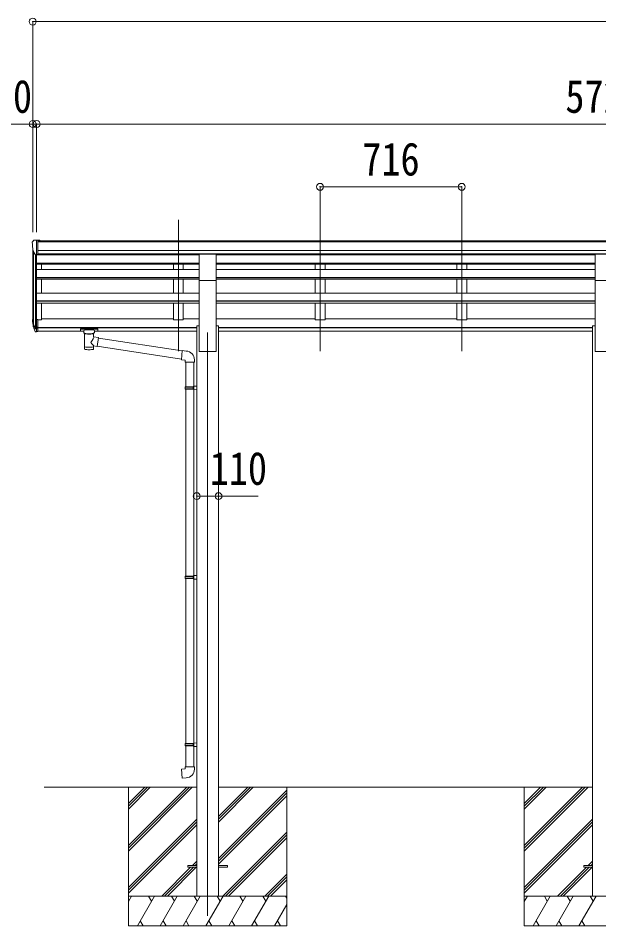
# Model space of a CAD drawing. Units: millimetres at full size, sheet at 1:35. Extents: x -9783 to 9892, y -6828 to 6752.
# Drawn here: x -3158 to -224, y -4399 to 185 of the extents above; entities that cross this region are included whole.
import ezdxf
from ezdxf.enums import TextEntityAlignment as Align

# ---------------------------------------------------------------- set-up
doc = ezdxf.new("R2010")
doc.units = ezdxf.units.MM
doc.header["$LTSCALE"] = 35
doc.header["$PDMODE"] = 32
doc.header["$PDSIZE"] = 35
for name, color, linetype, lineweight in [('0-0_0', 7, 'Continuous', 9), ('0-1_本体', 4, 'Continuous', 9), ('0-2_部品', 7, 'Continuous', 9), ('0-8_PARTS2', 2, 'Continuous', 9), ('0-A_寸法', 6, 'Continuous', 9)]:
    doc.layers.add(name, color=color, linetype=linetype, lineweight=lineweight)
doc.styles.add('ＭＳ ゴシック', font='')
doc.styles.get('ＭＳ ゴシック').set_extended_font_data('MS Gothic')

msp = doc.modelspace()

# ---------------------------------------------------------------- linework, layer by layer
at = {"layer": '0-0_0'}
for p, q in [((-3026.7, -3698.56), (-2255.7, -3698.56)), ((-2600.7, -3698.56), (-2600.7, -4398.56)), ((-2600.7, -3992.73), (-2306.52, -3698.56)), ((-2600.7, -4006.88), (-2292.38, -3698.56)), ((-2600.7, -4021.02), (-2278.24, -3698.56)), ((-2600.7, -3808.89), (-2490.37, -3698.56)), ((-2600.7, -3794.75), (-2504.52, -3698.56)), ((-2600.7, -3780.6), (-2518.66, -3698.56)), ((-2145.7, -3874.39), (-1969.87, -3698.56)), ((-2145.7, -3860.25), (-1984.02, -3698.56)), ((-2145.7, -3846.1), (-1998.16, -3698.56)), ((-2145.7, -3698.56), (-255.7, -3698.56)), ((-1800.7, -3698.56), (-1800.7, -4398.56)), ((-600.7, -3698.56), (-600.7, -4398.56)), ((-600.7, -3992.73), (-306.52, -3698.56)), ((-600.7, -4006.88), (-292.38, -3698.56)), ((-600.7, -4021.02), (-278.24, -3698.56)), ((-600.7, -3808.89), (-490.37, -3698.56)), ((-600.7, -3794.75), (-504.52, -3698.56)), ((-600.7, -3780.6), (-518.66, -3698.56)), ((-2145.7, -4058.23), (-1800.7, -3713.24)), ((-2145.7, -4072.38), (-1800.7, -3727.38)), ((-2145.7, -4086.52), (-1800.7, -3741.52)), ((-2600.7, -4204.87), (-2255.7, -3859.87)), ((-2600.7, -4219.01), (-2255.7, -3874.01)), ((-2600.7, -4233.15), (-2255.7, -3888.15)), ((-600.7, -4204.87), (-255.7, -3859.87)), ((-600.7, -4219.01), (-255.7, -3874.01)), ((-600.7, -4233.15), (-255.7, -3888.15)), ((-2123.9, -4248.56), (-1800.7, -3925.37)), ((-2109.75, -4248.56), (-1800.7, -3939.51)), ((-2095.61, -4248.56), (-1800.7, -3953.65)), ((-2277.76, -4094.06), (-2255.7, -4072)), ((-277.76, -4094.06), (-255.7, -4072)), ((-2432.26, -4248.56), (-2286.76, -4103.06)), ((-2418.12, -4248.56), (-2272.62, -4103.06)), ((-2403.98, -4248.56), (-2258.48, -4103.06)), ((-2263.62, -4094.06), (-2255.7, -4086.14)), ((-432.26, -4248.56), (-286.76, -4103.06)), ((-418.12, -4248.56), (-272.62, -4103.06)), ((-403.98, -4248.56), (-258.48, -4103.06)), ((-263.62, -4094.06), (-255.7, -4086.14)), ((-1911.76, -4248.56), (-1800.7, -4137.5)), ((-1897.62, -4248.56), (-1800.7, -4151.64)), ((-1883.48, -4248.56), (-1800.7, -4165.78)), ((-1800.7, -4248.56), (-2600.7, -4248.56)), ((-2600.7, -4276.06), (-2584.83, -4248.56)), ((-2555.96, -4398.56), (-2469.36, -4248.56)), ((-2484.36, -4274.54), (-2499.36, -4248.56)), ((-2440.49, -4398.56), (-2353.89, -4248.56)), ((-2368.89, -4274.54), (-2383.89, -4248.56)), ((-2325.02, -4398.56), (-2238.42, -4248.56)), ((-2253.42, -4274.54), (-2268.42, -4248.56)), ((-2209.55, -4398.56), (-2122.95, -4248.56)), ((-2137.95, -4274.54), (-2152.95, -4248.56)), ((-2094.08, -4398.56), (-2007.47, -4248.56)), ((-2022.48, -4274.54), (-2037.48, -4248.56)), ((-1978.61, -4398.56), (-1892, -4248.56)), ((-1922.01, -4248.56), (-1907, -4274.54)), ((-1806.54, -4248.56), (-1800.7, -4258.66)), ((199.3, -4248.56), (-600.7, -4248.56)), ((-600.7, -4276.06), (-584.83, -4248.56)), ((-555.96, -4398.56), (-469.36, -4248.56)), ((-484.36, -4274.54), (-499.36, -4248.56)), ((-440.49, -4398.56), (-353.89, -4248.56)), ((-368.89, -4274.54), (-383.89, -4248.56)), ((-325.02, -4398.56), (-238.42, -4248.56)), ((-253.42, -4274.54), (-268.42, -4248.56)), ((-1863.14, -4398.56), (-1800.7, -4290.42)), ((-2600.7, -4398.56), (-1800.7, -4398.56)), ((-2540.96, -4372.58), (-2525.96, -4398.56)), ((-2425.49, -4372.58), (-2410.49, -4398.56)), ((-2310.02, -4372.58), (-2295.02, -4398.56)), ((-2194.55, -4372.58), (-2179.55, -4398.56)), ((-2079.08, -4372.58), (-2064.08, -4398.56)), ((-1963.61, -4372.58), (-1948.61, -4398.56)), ((-1848.14, -4372.58), (-1833.14, -4398.56)), ((-600.7, -4398.56), (199.3, -4398.56)), ((-540.96, -4372.58), (-525.96, -4398.56)), ((-425.49, -4372.58), (-410.49, -4398.56)), ((-310.02, -4372.58), (-295.02, -4398.56))]:
    msp.add_line(p, q, dxfattribs=at)
at = {"layer": '0-1_本体'}
for p, q in [((-3058.2, -938.88), (2646.8, -938.88)), ((-3058.2, -944.24), (2646.8, -944.24)), ((-3084.7, -1339.29), (-3084.7, -975.05)), ((-3080.42, -993.85), (-3080.42, -1363.56)), ((-3058.2, -987.76), (2656.8, -987.76)), ((-3058.2, -1005.43), (2656.8, -1005.43)), ((-2243.2, -1007.8), (-3058.2, -1007.8)), ((-2373.7, -1007.8), (-2373.7, -1010.32)), ((-2323.7, -1007.8), (-2323.7, -1010.32)), ((-2158.2, -1007.8), (-243.2, -1007.8)), ((-1657.7, -1007.8), (-1657.7, -1010.32)), ((-1607.7, -1007.8), (-1607.7, -1010.32)), ((-941.7, -1007.8), (-941.7, -1010.32)), ((-891.7, -1007.8), (-891.7, -1010.32)), ((-3070.7, -1009.2), (-3070.7, -1381.56)), ((-3064.7, -1009.68), (-3064.7, -1337.12)), ((-3064.7, -1010.32), (-2243.2, -1010.32)), ((-3064.7, -1052.35), (-2243.2, -1052.35)), ((-3064.7, -1054.04), (-2243.2, -1054.04)), ((-2158.2, -1010.32), (-243.2, -1010.32)), ((-2158.2, -1052.35), (-243.2, -1052.35)), ((-2158.2, -1054.04), (-243.2, -1054.04)), ((-3064.7, -1057.63), (-2243.2, -1057.63)), ((-3064.7, -1084.73), (-2243.2, -1084.73)), ((-3039.7, -1084.73), (-3039.7, -1057.63)), ((-2373.7, -1057.63), (-2373.7, -1084.73)), ((-2323.7, -1057.63), (-2323.7, -1084.73)), ((-2158.2, -1057.63), (-243.2, -1057.63)), ((-2158.2, -1084.73), (-243.2, -1084.73)), ((-1657.7, -1057.63), (-1657.7, -1084.73)), ((-1607.7, -1057.63), (-1607.7, -1084.73)), ((-941.7, -1057.63), (-941.7, -1084.73)), ((-891.7, -1057.63), (-891.7, -1084.73)), ((-3064.7, -1125.36), (-2243.2, -1125.36)), ((-3064.7, -1127.04), (-2243.2, -1127.04)), ((-3064.7, -1133.83), (-2243.2, -1133.83)), ((-3039.7, -1203.22), (-3039.7, -1133.83)), ((-2373.7, -1133.83), (-2373.7, -1203.22)), ((-2323.7, -1133.83), (-2323.7, -1203.22)), ((-2243.2, -1498.56), (-2243.2, -1140.56)), ((-2158.2, -1125.36), (-243.2, -1125.36)), ((-2158.2, -1127.04), (-243.2, -1127.04)), ((-2158.2, -1133.83), (-243.2, -1133.83)), ((-2158.2, -1498.56), (-2158.2, -1140.56)), ((-1657.7, -1133.83), (-1657.7, -1203.22)), ((-1607.7, -1133.83), (-1607.7, -1203.22)), ((-941.7, -1133.83), (-941.7, -1203.22)), ((-891.7, -1133.83), (-891.7, -1203.22)), ((-243.2, -1498.56), (-243.2, -1140.56)), ((-3064.7, -1203.22), (-2243.2, -1203.22)), ((-2158.2, -1203.22), (-243.2, -1203.22)), ((-3064.7, -1242.36), (-2243.2, -1242.36)), ((-3064.7, -1244.03), (-2243.2, -1244.03)), ((-3064.7, -1253.67), (-2243.2, -1253.67)), ((-3039.7, -1337.95), (-3039.7, -1253.67)), ((-2373.7, -1253.67), (-2373.7, -1337.95)), ((-2158.2, -1242.36), (-243.2, -1242.36)), ((-2158.2, -1244.03), (-243.2, -1244.03)), ((-2158.2, -1253.67), (-243.2, -1253.67)), ((-1657.7, -1253.67), (-1657.7, -1337.95)), ((-941.7, -1253.67), (-941.7, -1337.95)), ((-3058.2, -1337.95), (-3039.7, -1337.95)), ((-3039.7, -1332.73), (-2373.7, -1332.73)), ((-2323.7, -1332.73), (-2243.2, -1332.73)), ((-2255.7, -1368.56), (-2255.7, -4248.56)), ((-2255.7, -1368.56), (-2243.2, -1368.56)), ((-2158.2, -1332.73), (-1657.7, -1332.73)), ((-2158.2, -1368.56), (-2145.7, -1368.56)), ((-2145.7, -1368.56), (-2145.7, -4248.56)), ((-1607.7, -1332.73), (-941.7, -1332.73)), ((-891.7, -1332.73), (-243.2, -1332.73)), ((-255.7, -1368.56), (-255.7, -4248.56)), ((-255.7, -1368.56), (-243.2, -1368.56)), ((-3058.2, -1377.04), (-2255.7, -1377.04)), ((-3058.2, -1378.42), (-2255.7, -1378.42)), ((-3058.2, -1395.6), (-2826.7, -1395.6)), ((-2772.7, -1395.6), (-2255.7, -1395.6)), ((-2145.7, -1377.04), (-255.7, -1377.04)), ((-2145.7, -1378.42), (-255.7, -1378.42)), ((-2145.7, -1395.6), (-255.7, -1395.6)), ((-2243.2, -1498.56), (-2158.2, -1498.56)), ((-243.2, -1498.56), (-158.2, -1498.56))]:
    msp.add_line(p, q, dxfattribs=at)
for points in [[(-2323.7, -1253.67), (-2323.7, -1337.95), (-2373.7, -1337.95)], [(-1607.7, -1253.67), (-1607.7, -1337.95), (-1657.7, -1337.95)], [(-891.7, -1253.67), (-891.7, -1337.95), (-941.7, -1337.95)]]:
    msp.add_lwpolyline(points, dxfattribs=at)
at = {"layer": '0-2_部品'}
for p, q in [((-3086.7, -946.07), (-3086.7, -946.7)), ((-3079.79, -937.26), (-3083.86, -943.07)), ((-3076.7, -936.7), (-3079.04, -936.84)), ((-3076.7, -936.7), (-3058.2, -936.7)), ((-3064.7, -1009.68), (-3064.7, -936.7)), ((-3058.2, -936.7), (-3048.2, -936.78)), ((-3058.2, -1008.68), (-3058.2, -936.7)), ((-3048.2, -938.88), (-3048.2, -936.78)), ((-3072.33, -1007.87), (-3081.6, -991.8)), ((-2243.2, -1006.56), (-2158.2, -1006.56)), ((-2243.2, -1140.72), (-2243.2, -1006.56)), ((-2158.2, -1140.72), (-2158.2, -1006.56)), ((-243.2, -1006.56), (-158.2, -1006.56)), ((-243.2, -1140.72), (-243.2, -1006.56)), ((-3064.7, -1009.68), (-3069.91, -1009.36)), ((-3058.2, -1008.68), (-3064.7, -1008.68)), ((-2243.2, -1140.72), (-2158.2, -1140.72)), ((-243.2, -1140.72), (-158.2, -1140.72)), ((-3082.31, -1363.16), (-3072.15, -1382.34)), ((-3071.14, -1381.09), (-3080.89, -1362.67)), ((-3064.7, -1337.12), (-3064.7, -1399.01)), ((-3058.2, -1337.12), (-3064.7, -1337.12)), ((-3058.2, -1337.12), (-3058.2, -1398.19)), ((-3079.73, -1380.02), (-3072.15, -1397.51)), ((-3064.7, -1381.84), (-3069.84, -1381.84)), ((-3064.7, -1383.84), (-3069.55, -1383.84)), ((-3064.7, -1399.01), (-3069.55, -1399.01)), ((-3058.2, -1375.44), (-3064.7, -1375.44)), ((-3058.2, -1380.84), (-3064.7, -1380.84)), ((-3058.2, -1398.19), (-3064.7, -1398.19)), ((-2843.2, -1383.9), (-2843.2, -1394.66)), ((-2843.2, -1384.09), (-2843.2, -1385.63)), ((-2841.2, -1383.24), (-2758.2, -1383.24)), ((-2841.2, -1385.41), (-2758.2, -1385.41)), ((-2841.2, -1395.32), (-2826.7, -1395.32)), ((-2826.7, -1402.13), (-2826.7, -1391.85)), ((-2822.6, -1406.63), (-2822.62, -1486.92)), ((-2776.8, -1424.2), (-2776.8, -1406.62)), ((-2772.7, -1402.13), (-2772.7, -1391.85)), ((-2772.7, -1395.32), (-2758.2, -1395.32)), ((-2756.2, -1383.9), (-2756.2, -1394.66)), ((-2751.58, -1428.11), (-2776.8, -1424.2)), ((-2751.58, -1428.11), (-2758.6, -1473.37)), ((-2329.77, -1495.79), (-2751.92, -1430.3)), ((-2776.79, -1486.92), (-2776.8, -1470.29)), ((-2776.8, -1470.55), (-2758.6, -1473.37)), ((-2333.44, -1537.72), (-2758.36, -1471.8)), ((-2308.78, -1495.91), (-2329.62, -1494.09)), ((-2313.7, -1551.66), (-2267.7, -1551.66)), ((-2311.7, -1551.66), (-2311.7, -1676.48)), ((-2269.7, -1551.66), (-2269.7, -1673.92)), ((-2267.7, -1551.66), (-2267.7, -1540.74)), ((-2313.7, -1678.48), (-2312.7, -1676.48)), ((-2313.7, -1678.48), (-2269.7, -1678.48)), ((-2313.7, -1678.48), (-2313.7, -1686.48)), ((-2313.7, -1686.48), (-2269.7, -1686.48)), ((-2313.7, -1686.48), (-2312.7, -1688.48)), ((-2312.7, -1676.48), (-2269.7, -1676.48)), ((-2312.7, -1688.48), (-2269.7, -1688.48)), ((-2311.7, -1688.48), (-2311.7, -2632.66)), ((-2274.18, -1678.48), (-2274.61, -1676.48)), ((-2271.7, -1673.98), (-2255.7, -1673.51)), ((-2271.7, -1675.98), (-2271.7, -1673.98)), ((-2271.7, -1675.98), (-2269.7, -1675.98)), ((-2271.7, -1690.98), (-2271.7, -1688.98)), ((-2271.7, -1690.98), (-2255.7, -1691.45)), ((-2269.7, -1691.04), (-2269.7, -2630.11)), ((-2255.7, -1673.51), (-2255.7, -1691.45)), ((-2313.7, -2634.66), (-2312.7, -2632.66)), ((-2313.7, -2634.66), (-2269.7, -2634.66)), ((-2313.7, -2634.66), (-2313.7, -2642.66)), ((-2313.7, -2642.66), (-2269.7, -2642.66)), ((-2313.7, -2642.66), (-2312.7, -2644.66)), ((-2312.7, -2632.66), (-2269.7, -2632.66)), ((-2312.7, -2644.66), (-2269.7, -2644.66)), ((-2311.7, -2644.66), (-2311.7, -3477.82)), ((-2274.18, -2634.66), (-2274.61, -2632.66)), ((-2271.7, -2630.16), (-2255.7, -2629.69)), ((-2271.7, -2632.16), (-2271.7, -2630.16)), ((-2271.7, -2632.16), (-2269.7, -2632.16)), ((-2271.7, -2647.16), (-2271.7, -2645.16)), ((-2271.7, -2647.16), (-2255.7, -2647.64)), ((-2269.7, -2647.22), (-2269.7, -3475.27)), ((-2255.7, -2629.69), (-2255.7, -2647.64)), ((-2313.7, -3479.82), (-2312.7, -3477.82)), ((-2313.7, -3479.82), (-2269.7, -3479.82)), ((-2313.7, -3479.82), (-2313.7, -3487.82)), ((-2312.7, -3477.82), (-2269.7, -3477.82)), ((-2274.18, -3479.82), (-2274.61, -3477.82)), ((-2271.7, -3475.32), (-2255.7, -3474.85)), ((-2271.7, -3477.32), (-2271.7, -3475.32)), ((-2271.7, -3477.32), (-2269.7, -3477.32)), ((-2255.7, -3474.85), (-2255.7, -3492.8)), ((-2313.7, -3487.82), (-2269.7, -3487.82)), ((-2313.7, -3487.82), (-2312.7, -3489.82)), ((-2312.7, -3489.82), (-2269.7, -3489.82)), ((-2311.7, -3489.82), (-2311.7, -3595.96)), ((-2271.7, -3492.32), (-2271.7, -3490.32)), ((-2271.7, -3492.32), (-2255.7, -3492.8)), ((-2269.7, -3492.38), (-2269.7, -3595.96)), ((-2313.7, -3595.96), (-2267.7, -3595.96)), ((-2313.7, -3605.96), (-2313.7, -3595.96)), ((-2267.7, -3595.96), (-2267.7, -3606.88))]:
    msp.add_line(p, q, dxfattribs=at)
at = {"layer": '0-2_部品', "color": 4}
for p, q in [((-2300.7, -4094.06), (-2300.7, -4103.06)), ((-2255.7, -4094.06), (-2300.7, -4094.06)), ((-2255.7, -4103.06), (-2300.7, -4103.06)), ((-2100.7, -4094.06), (-2145.7, -4094.06)), ((-2100.7, -4103.06), (-2145.7, -4103.06)), ((-2100.7, -4094.06), (-2100.7, -4103.06)), ((-300.7, -4094.06), (-300.7, -4103.06)), ((-255.7, -4094.06), (-300.7, -4094.06)), ((-255.7, -4103.06), (-300.7, -4103.06))]:
    msp.add_line(p, q, dxfattribs=at)
at = {"layer": '0-2_部品'}
for points in [[(-2843.2, -1383.9), (-2843.17, -1383.7), (-2843.08, -1383.57), (-2842.99, -1383.47), (-2842.88, -1383.41), (-2842.76, -1383.37), (-2842.47, -1383.31), (-2841.98, -1383.26), (-2841.44, -1383.24), (-2841.2, -1383.24)], [(-2843.2, -1394.66), (-2843.17, -1394.85), (-2843.08, -1394.99), (-2842.99, -1395.08), (-2842.88, -1395.15), (-2842.76, -1395.19), (-2842.47, -1395.25), (-2841.98, -1395.3), (-2841.44, -1395.32), (-2841.2, -1395.32)], [(-2826.66, -1402.07), (-2826.69, -1402.43), (-2826.44, -1403.39), (-2825.92, -1404.27), (-2825.12, -1405.11), (-2824.01, -1405.91), (-2822.6, -1406.63)], [(-2776.8, -1406.62), (-2776.57, -1406.53), (-2775.22, -1405.79), (-2774.1, -1404.94), (-2773.35, -1404.08), (-2772.88, -1403.18), (-2772.71, -1402.29)], [(-2758.2, -1383.24), (-2757.85, -1383.24), (-2757.32, -1383.27), (-2756.87, -1383.32), (-2756.57, -1383.39), (-2756.4, -1383.49), (-2756.28, -1383.63), (-2756.21, -1383.81), (-2756.2, -1383.9)], [(-2758.2, -1395.32), (-2757.85, -1395.32), (-2757.32, -1395.29), (-2756.87, -1395.24), (-2756.57, -1395.16), (-2756.4, -1395.07), (-2756.28, -1394.93), (-2756.21, -1394.75), (-2756.2, -1394.66)], [(-2329.62, -1494.09), (-2333.63, -1539.91), (-2313.7, -1541.66), (-2313.7, -1551.66)], [(-2274.18, -1678.48), (-2274.18, -1686.48), (-2274.61, -1688.48)], [(-2271.7, -1688.98), (-2269.7, -1688.98), (-2269.7, -1675.98)], [(-2274.18, -2634.66), (-2274.18, -2642.66), (-2274.61, -2644.66)], [(-2271.7, -2645.16), (-2269.7, -2645.16), (-2269.7, -2632.16)], [(-2274.18, -3479.82), (-2274.18, -3487.82), (-2274.61, -3489.82)], [(-2271.7, -3490.32), (-2269.7, -3490.32), (-2269.7, -3477.32)], [(-2308.78, -3651.71), (-2329.62, -3653.53), (-2333.63, -3607.71), (-2313.7, -3605.96)]]:
    msp.add_lwpolyline(points, dxfattribs=at)
for centre, radius, start, end in [((-3083.7, -946.07), 3, 93, 180), ((-2884.7, -946.7), 202, 180, 192.90261), ((-3078.98, -937.84), 1, 93.5, 145), ((-3069.73, -1006.37), 3, 210, 266.5), ((-2996.04, -1341), 89.07, 174.49576, 194.41188), ((-2996.76, -1336.72), 88.05, 177.22392, 197.21071), ((-2951.49, -1343.94), 133.22, 183.27987, 195.71302), ((-3069.55, -1380.84), 3, 210, 270), ((-3069.55, -1396.01), 3, 210, 270), ((-3069.84, -1380.34), 1.5, 210, 270), ((-2312.7, -1540.74), 45, 0, 85), ((-2312.7, -3606.88), 45, 275, 0)]:
    msp.add_arc(centre, radius, start, end, dxfattribs=at)
for centre, major_axis, ratio, start_param, end_param in [((-2841.2, -1385.63), (2, 0), 0.109601, 1.5707963, 3.1415927), ((-2799.7, -1391.85), (27, 0), 0.122176, 6.2831853, 9.424778), ((-2799.69, -1407.08), (-22.91, 0.42), 0.072511, 0.0008029, 1.5715993), ((-2799.69, -1408.71), (-22.91, 0.42), 0.072511, 0.0008029, 1.5715993), ((-2799.72, -1407.08), (22.92, 0.42), 0.07247, 4.71158, 6.2823764), ((-2799.72, -1408.71), (22.92, 0.42), 0.07247, 4.71158, 6.2823764), ((-2788.7, -1402.13), (16, 0), 0.361356, 6.2636979, 6.2831853), ((-2758.2, -1385.63), (2, 0), 0.109601, 0, 1.5707963), ((-2799.7, -1450.74), (-22.81, -26.62), 0.234429, 1.6855472, 3.1268519), ((-2797.15, -1448.1), (20.32, -22.25), 0.045535, 0.0389954, 1.3075346), ((-2799.7, -1486.92), (22.92, 0), 0.101955, 3.1415499, 6.2833984), ((-2799.7, -1474.48), (22.91, 0), 0.122865, 3.1415927, 6.2831853)]:
    msp.add_ellipse(centre, major_axis=major_axis, ratio=ratio, start_param=start_param, end_param=end_param, dxfattribs=at)
at = {"layer": '0-8_PARTS2'}
for p, q in [((-2348.7, -1496.21), (-2348.7, -833.69)), ((-1632.7, -1496.21), (-1632.7, -833.69)), ((-916.7, -1496.21), (-916.7, -833.69)), ((-2200.7, -1402.42), (-2200.7, -4348.56))]:
    msp.add_line(p, q, dxfattribs=at)
at = {"layer": '0-A_寸法'}
for p, q in [((-3084.7, 167.34), (8411.3, 167.34)), ((-3084.7, -350.2), (-3084.7, -895.82)), ((-3064.7, -350.2), (-3084.7, -350.2)), ((-3064.7, -350.2), (-3064.7, -895.82)), ((-3064.7, -350.2), (2663.3, -350.2)), ((-3064.7, -350.2), (-3064.7, -895.82)), ((-1632.7, -666.82), (-1632.7, -895.82)), ((-1632.7, -666.82), (-916.7, -666.82)), ((-916.7, -666.82), (-916.7, -895.82)), ((-2255.7, -2228.74), (-2145.7, -2228.74)), ((-2145.7, -2228.74), (-1945.7, -2228.74))]:
    msp.add_line(p, q, dxfattribs=at)
msp.add_lwpolyline([(-3084.7, 167.34), (-3084.7, -350.2), (-3284.7, -350.2)], dxfattribs=at)
for p in [(-3084.7, 167.34), (-3084.7, -350.2), (-3064.7, -350.2), (-3064.7, -350.2), (-1632.7, -666.82), (-916.7, -666.82), (-2255.7, -2228.74), (-2145.7, -2228.74)]:
    msp.add_point(p, dxfattribs=at)

# ---------------------------------------------------------------- texts
at = {"layer": '0-A_寸法', "color": 7, "style": 'ＭＳ ゴシック', "width": 0.85}
for s, p in [('20', (-3280.95, -343.2)), ('5728', (-393.2, -343.2)), ('716', (-1419.08, -659.82)), ('110', (-2190.08, -2221.74))]:
    msp.add_text(s, height=166.8, dxfattribs=at).set_placement(p, align=Align.BOTTOM_LEFT)

doc.saveas('drawing.dxf')
